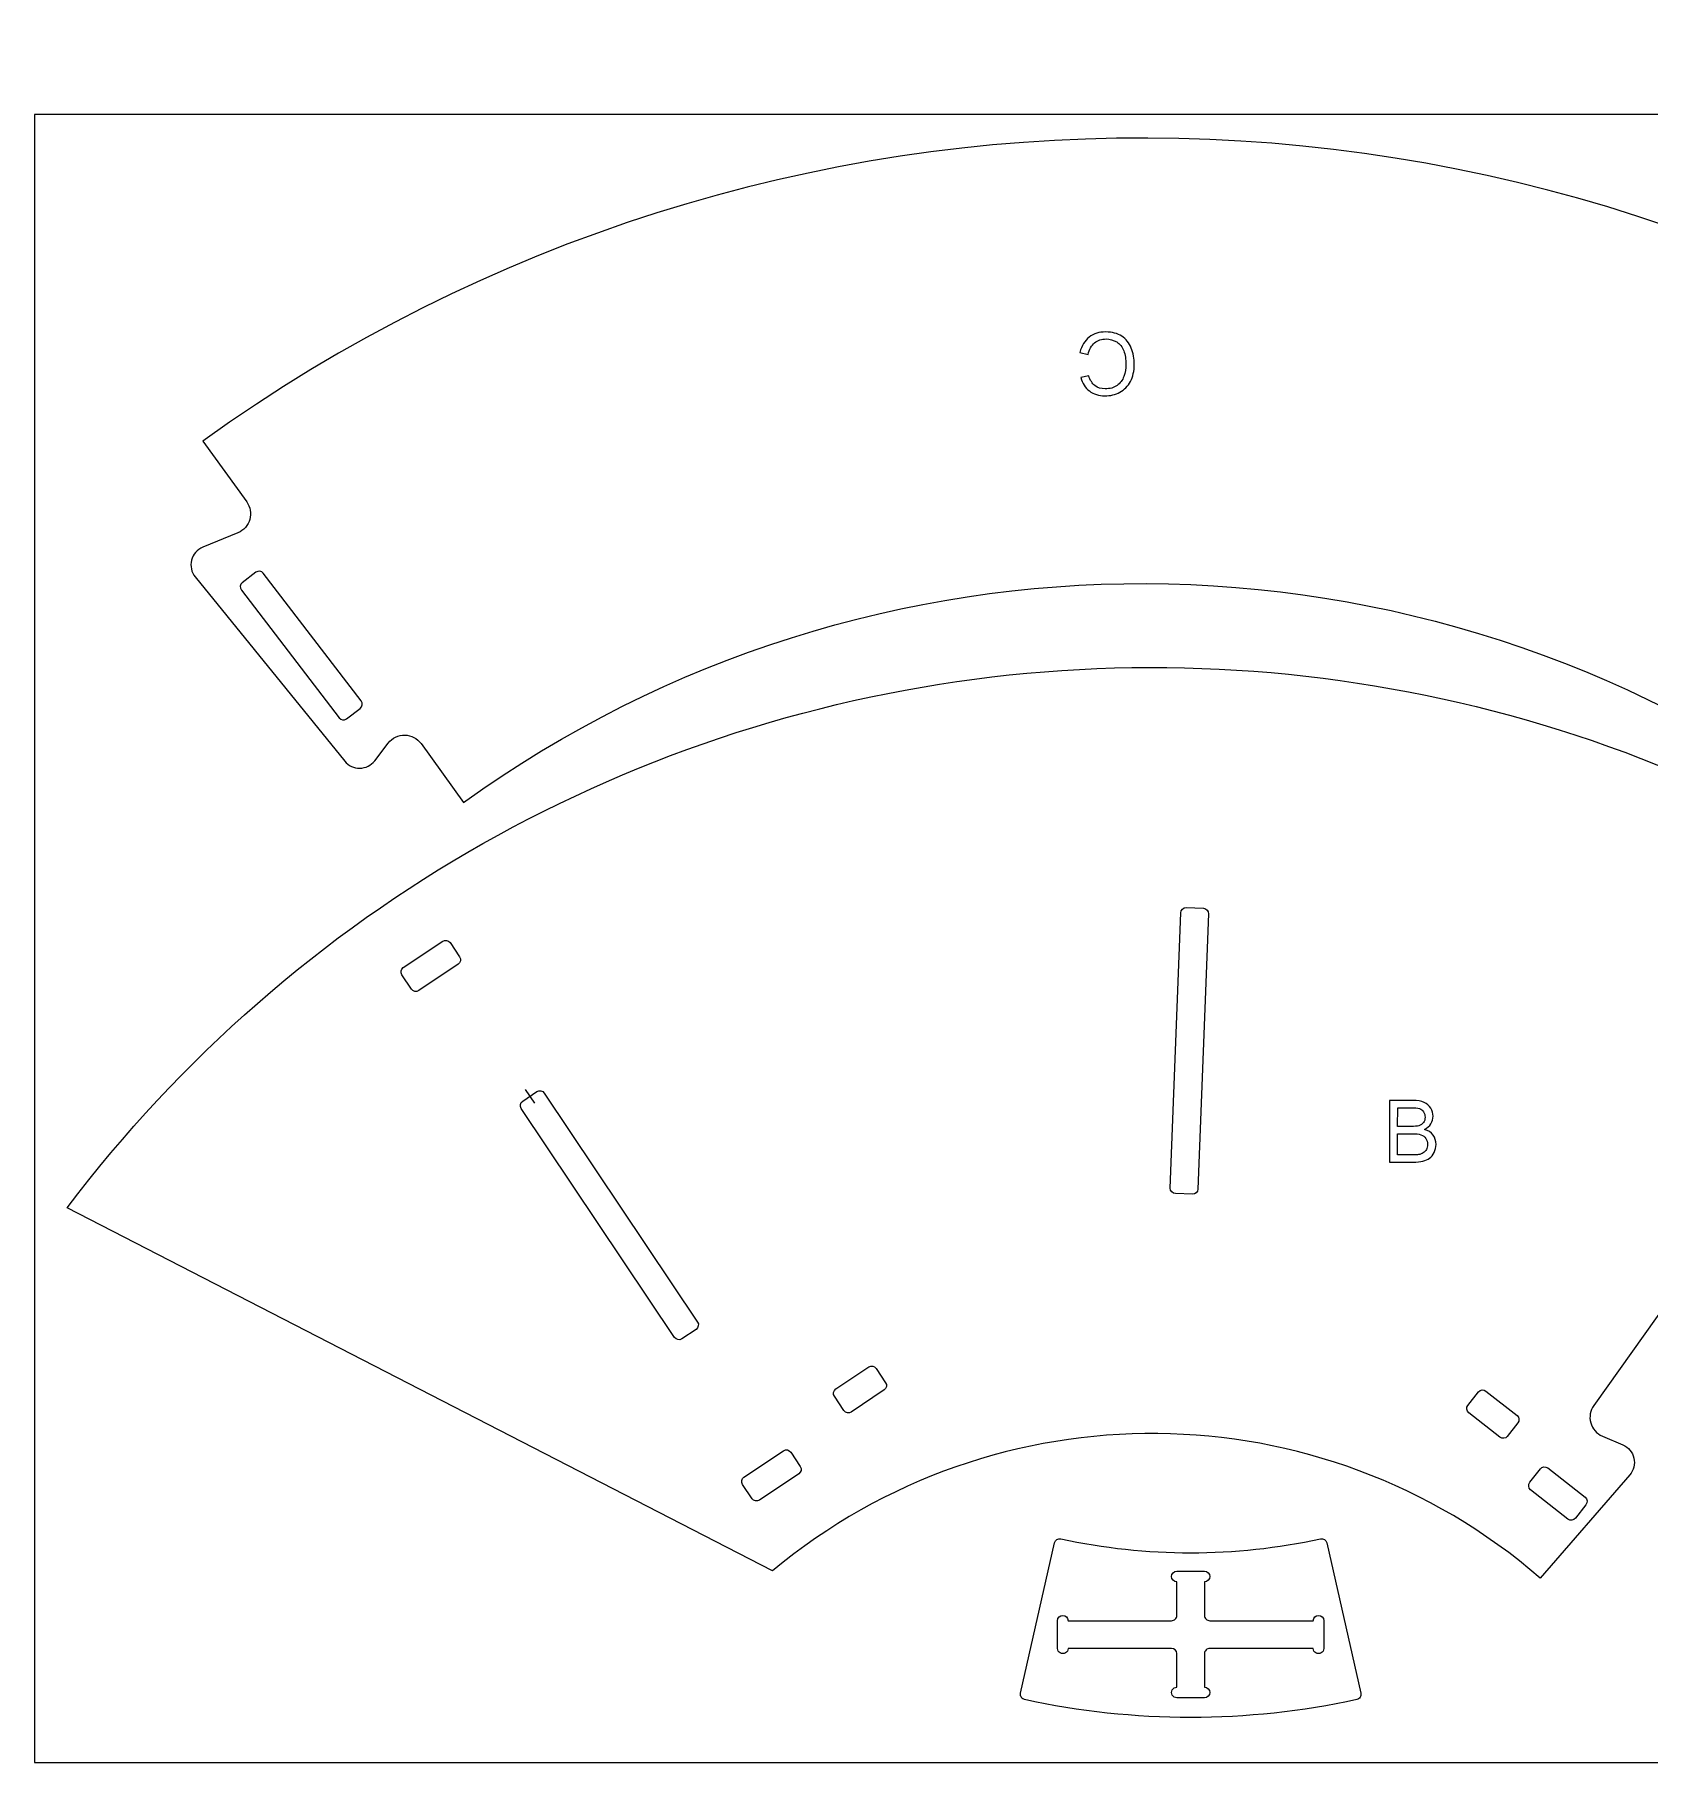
# Model space of a CAD drawing. Header units: centimetres. Extents: x -915 to -665, y -1534 to -1399.
# Drawn here: x -914.5 to -792, y -1530.4 to -1399.3 of the extents above; entities that cross this region are included whole.
import ezdxf

# ---------------------------------------------------------------- set-up
doc = ezdxf.new("R2010")
doc.units = ezdxf.units.CM
doc.header["$MEASUREMENT"] = 0
for name, color, linetype in [('decoupe', 7, 'Continuous'), ('lettres', 7, 'Continuous'), ('planche', 7, 'Continuous'), ('trous', 7, 'Continuous')]:
    doc.layers.add(name, color=color, linetype=linetype)

msp = doc.modelspace()

# ---------------------------------------------------------------- linework, layer by layer
at = {"layer": 'decoupe', "color": 5, "lineweight": 9}
for points, knots in [([(-764.20236, -1435.3224), (-764.20236, -1435.3224), (-766.07396, -1433.12474), (-766.07396, -1433.12474), (-766.39146, -1432.75192), (-766.86643, -1432.55108), (-767.35513, -1432.58305), (-767.84383, -1432.61501), (-768.2886, -1432.87602), (-768.55486, -1433.28697), (-768.55486, -1433.28697), (-778.33875, -1448.39008), (-778.33875, -1448.39008), (-778.59648, -1448.78793), (-778.65808, -1449.28187), (-778.50572, -1449.73079), (-778.35336, -1450.17972), (-778.00407, -1450.53429), (-777.55741, -1450.6932), (-777.55741, -1450.6932), (-775.96598, -1451.25924), (-775.96598, -1451.25924), (-775.53452, -1451.41275), (-775.2009, -1451.76111), (-775.06616, -1452.19881), (-774.93142, -1452.63663), (-775.01142, -1453.11227), (-775.28195, -1453.48184), (-775.28195, -1453.48184), (-778.53631, -1457.92784), (-778.53631, -1457.92784), (-809.30369, -1435.43365), (-851.04977, -1435.28551), (-881.97601, -1457.56076), (-881.97601, -1457.56076), (-885.19875, -1453.09178), (-885.19875, -1453.09178), (-885.48514, -1452.69467), (-885.94232, -1452.45625), (-886.43181, -1452.44858), (-886.92129, -1452.44092), (-887.38569, -1452.66503), (-887.68428, -1453.0531), (-887.68428, -1453.0531), (-888.71442, -1454.39156), (-888.71442, -1454.39156), (-888.98488, -1454.74301), (-889.40135, -1454.95137), (-889.84475, -1454.95712), (-890.28828, -1454.96287), (-890.70993, -1454.76535), (-890.98942, -1454.42102), (-890.98942, -1454.42102), (-902.32981, -1440.44889), (-902.32981, -1440.44889), (-902.61856, -1440.09314), (-902.72216, -1439.62197), (-902.60939, -1439.17794), (-902.4965, -1438.73402), (-902.18045, -1438.36937), (-901.75701, -1438.19473), (-901.75701, -1438.19473), (-899.08861, -1437.09388), (-899.08861, -1437.09388), (-898.65016, -1436.91302), (-898.31874, -1436.54145), (-898.18897, -1436.0854), (-898.05907, -1435.62946), (-898.14517, -1435.13906), (-898.42243, -1434.75441), (-898.42243, -1434.75441), (-901.74599, -1430.14564), (-901.74599, -1430.14564), (-858.94011, -1399.31394), (-801.15824, -1399.51899), (-758.57226, -1430.65384), (-758.57226, -1430.65384), (-761.92844, -1435.23879), (-761.92844, -1435.23879), (-762.19045, -1435.59678), (-762.60184, -1435.81503), (-763.04517, -1435.83136), (-763.48838, -1435.84768), (-763.91483, -1435.66014), (-764.20236, -1435.3224)], [0, 0, 0, 0, 0.035714286, 0.035714286, 0.035714286, 0.071428571, 0.071428571, 0.071428571, 0.107142857, 0.107142857, 0.107142857, 0.142857143, 0.142857143, 0.142857143, 0.178571429, 0.178571429, 0.178571429, 0.214285714, 0.214285714, 0.214285714, 0.25, 0.25, 0.25, 0.285714286, 0.285714286, 0.285714286, 0.321428571, 0.321428571, 0.321428571, 0.357142857, 0.357142857, 0.357142857, 0.392857143, 0.392857143, 0.392857143, 0.428571429, 0.428571429, 0.428571429, 0.464285714, 0.464285714, 0.464285714, 0.5, 0.5, 0.5, 0.535714286, 0.535714286, 0.535714286, 0.571428571, 0.571428571, 0.571428571, 0.607142857, 0.607142857, 0.607142857, 0.642857143, 0.642857143, 0.642857143, 0.678571429, 0.678571429, 0.678571429, 0.714285714, 0.714285714, 0.714285714, 0.75, 0.75, 0.75, 0.785714286, 0.785714286, 0.785714286, 0.821428571, 0.821428571, 0.821428571, 0.857142857, 0.857142857, 0.857142857, 0.892857143, 0.892857143, 0.892857143, 0.928571429, 0.928571429, 0.928571429, 0.964285714, 0.964285714, 0.964285714, 1, 1, 1, 1]), ([(-777.14283, -1476.47038), (-776.8556, -1476.06712), (-776.39317, -1475.82529), (-775.89813, -1475.81953), (-775.40308, -1475.81378), (-774.93503, -1476.04492), (-774.63866, -1476.4414), (-774.63866, -1476.4414), (-771.56369, -1480.55545), (-771.56369, -1480.55545), (-771.30094, -1480.90688), (-770.89326, -1481.12049), (-770.45477, -1481.13639), (-770.01617, -1481.15229), (-769.59415, -1480.96864), (-769.30667, -1480.63719), (-769.30667, -1480.63719), (-762.23694, -1472.48244), (-762.23694, -1472.48244), (-783.8179, -1453.79315), (-812.18101, -1444.8869), (-840.57187, -1447.88474), (-868.96272, -1450.88258), (-894.84025, -1465.51616), (-912.04194, -1488.30062), (-912.04194, -1488.30062), (-858.52622, -1515.83177), (-858.52622, -1515.83177), (-841.59718, -1501.74103), (-816.95654, -1501.975), (-800.29812, -1516.38467), (-800.29812, -1516.38467), (-793.51329, -1508.5586), (-793.51329, -1508.5586), (-793.21007, -1508.20883), (-793.09205, -1507.73541), (-793.1956, -1507.2844), (-793.29914, -1506.83327), (-793.61175, -1506.45871), (-794.03704, -1506.2762), (-794.03704, -1506.2762), (-795.58716, -1505.61113), (-795.58716, -1505.61113), (-796.01789, -1505.42624), (-796.34193, -1505.05645), (-796.46848, -1504.60511), (-796.59492, -1504.15377), (-796.51049, -1503.66945), (-796.23857, -1503.28766), (-796.23857, -1503.28766), (-777.14283, -1476.47038), (-777.14283, -1476.47038)], [0, 0, 0, 0, 0.058823529, 0.058823529, 0.058823529, 0.117647059, 0.117647059, 0.117647059, 0.176470588, 0.176470588, 0.176470588, 0.235294118, 0.235294118, 0.235294118, 0.294117647, 0.294117647, 0.294117647, 0.352941176, 0.352941176, 0.352941176, 0.411764706, 0.411764706, 0.411764706, 0.470588235, 0.470588235, 0.470588235, 0.529411765, 0.529411765, 0.529411765, 0.588235294, 0.588235294, 0.588235294, 0.647058824, 0.647058824, 0.647058824, 0.705882353, 0.705882353, 0.705882353, 0.764705882, 0.764705882, 0.764705882, 0.823529412, 0.823529412, 0.823529412, 0.882352941, 0.882352941, 0.882352941, 0.941176471, 0.941176471, 0.941176471, 1, 1, 1, 1]), ([(-814.22243, -1525.60288), (-814.11821, -1525.58023), (-814.02747, -1525.5169), (-813.97007, -1525.42697), (-813.91279, -1525.33704), (-813.89385, -1525.22805), (-813.91732, -1525.12395), (-813.91732, -1525.12395), (-816.49256, -1513.71058), (-816.49256, -1513.71058), (-816.54089, -1513.49644), (-816.75294, -1513.36119), (-816.96754, -1513.40779), (-823.45735, -1514.81404), (-830.17315, -1514.81404), (-836.66295, -1513.40779), (-836.87756, -1513.36119), (-837.0896, -1513.49644), (-837.13794, -1513.71058), (-837.13794, -1513.71058), (-839.7133, -1525.12395), (-839.7133, -1525.12395), (-839.73677, -1525.22805), (-839.71771, -1525.33704), (-839.66043, -1525.42697), (-839.60315, -1525.5169), (-839.51229, -1525.58023), (-839.40806, -1525.60288), (-831.10999, -1527.40848), (-822.52051, -1527.40848), (-814.22243, -1525.60288)], [0, 0, 0, 0, 0.1, 0.1, 0.1, 0.2, 0.2, 0.2, 0.3, 0.3, 0.3, 0.4, 0.4, 0.4, 0.5, 0.5, 0.5, 0.6, 0.6, 0.6, 0.7, 0.7, 0.7, 0.8, 0.8, 0.8, 0.9, 0.9, 0.9, 1, 1, 1, 1])]:
    msp.add_open_spline(points, degree=3, knots=knots, dxfattribs=at)
at = {"layer": 'lettres', "color": 230}
for points, knots in [([(-834.60238, -1423.58232), (-834.60238, -1423.58232), (-835.22104, -1423.41987), (-835.22104, -1423.41987), (-835.08623, -1422.91231), (-834.84938, -1422.52612), (-834.50939, -1422.26133), (-834.16939, -1421.99761), (-833.75574, -1421.86716), (-833.26844, -1421.87216), (-832.76368, -1421.87613), (-832.35414, -1421.98224), (-832.03981, -1422.1905), (-831.72548, -1422.39876), (-831.48779, -1422.69831), (-831.32565, -1423.09028), (-831.1646, -1423.48114), (-831.0854, -1423.90007), (-831.08917, -1424.34704), (-831.09417, -1424.83434), (-831.19053, -1425.25918), (-831.38042, -1425.62046), (-831.56921, -1425.98173), (-831.83729, -1426.25551), (-832.18244, -1426.44072), (-832.52761, -1426.62592), (-832.90733, -1426.71724), (-833.3205, -1426.71359), (-833.78928, -1426.70975), (-834.18132, -1426.58735), (-834.4988, -1426.34528), (-834.81629, -1426.10431), (-835.0364, -1425.76665), (-835.15805, -1425.3334), (-835.15805, -1425.3334), (-834.54705, -1425.19494), (-834.54705, -1425.19494), (-834.44033, -1425.53655), (-834.28532, -1425.78676), (-834.07982, -1425.94339), (-833.87543, -1426.10111), (-833.61624, -1426.18052), (-833.30336, -1426.18381), (-832.9436, -1426.18618), (-832.64132, -1426.10331), (-832.39868, -1425.933), (-832.15497, -1425.7627), (-831.98408, -1425.53219), (-831.88275, -1425.24256), (-831.78251, -1424.95291), (-831.7313, -1424.65329), (-831.72802, -1424.34477), (-831.72443, -1423.94686), (-831.77989, -1423.59888), (-831.8933, -1423.30086), (-832.00671, -1423.00282), (-832.18472, -1422.7787), (-832.42839, -1422.62956), (-832.67207, -1422.48043), (-832.93673, -1422.40536), (-833.22235, -1422.40216), (-833.56902, -1422.39984), (-833.86373, -1422.49692), (-834.10645, -1422.69448), (-834.3481, -1422.89312), (-834.51377, -1423.18908), (-834.60238, -1423.58232)], [0, 0, 0, 0, 0.045454545, 0.045454545, 0.045454545, 0.090909091, 0.090909091, 0.090909091, 0.136363636, 0.136363636, 0.136363636, 0.181818182, 0.181818182, 0.181818182, 0.227272727, 0.227272727, 0.227272727, 0.272727273, 0.272727273, 0.272727273, 0.318181818, 0.318181818, 0.318181818, 0.363636364, 0.363636364, 0.363636364, 0.409090909, 0.409090909, 0.409090909, 0.454545455, 0.454545455, 0.454545455, 0.5, 0.5, 0.5, 0.545454545, 0.545454545, 0.545454545, 0.590909091, 0.590909091, 0.590909091, 0.636363636, 0.636363636, 0.636363636, 0.681818182, 0.681818182, 0.681818182, 0.727272727, 0.727272727, 0.727272727, 0.772727273, 0.772727273, 0.772727273, 0.818181818, 0.818181818, 0.818181818, 0.863636364, 0.863636364, 0.863636364, 0.909090909, 0.909090909, 0.909090909, 0.954545455, 0.954545455, 0.954545455, 1, 1, 1, 1]), ([(-811.74121, -1484.83753), (-811.74121, -1484.83753), (-811.72942, -1480.15487), (-811.72942, -1480.15487), (-811.72942, -1480.15487), (-809.97303, -1480.15833), (-809.97303, -1480.15833), (-809.61541, -1480.15985), (-809.3283, -1480.20771), (-809.11276, -1480.30303), (-808.89723, -1480.39834), (-808.72816, -1480.54527), (-808.60558, -1480.74162), (-808.48408, -1480.93909), (-808.42357, -1481.14575), (-808.42404, -1481.36053), (-808.42463, -1481.56114), (-808.47873, -1481.74908), (-808.58853, -1481.92549), (-808.69724, -1482.10189), (-808.86183, -1482.24383), (-809.08119, -1482.35242), (-808.79815, -1482.4363), (-808.58115, -1482.57848), (-808.42911, -1482.77896), (-808.27706, -1482.97944), (-808.20213, -1483.21544), (-808.20214, -1483.48799), (-808.20257, -1483.70822), (-808.25001, -1483.91138), (-808.34336, -1484.09965), (-808.43563, -1484.28791), (-808.55114, -1484.43274), (-808.68769, -1484.53522), (-808.82425, -1484.6366), (-808.99481, -1484.71319), (-809.20045, -1484.76498), (-809.40609, -1484.81676), (-809.65773, -1484.84275), (-809.95646, -1484.84185), (-809.95646, -1484.84185), (-811.74121, -1484.83753), (-811.74121, -1484.83753)], [0, 0, 0, 0, 0.071428571, 0.071428571, 0.071428571, 0.142857143, 0.142857143, 0.142857143, 0.214285714, 0.214285714, 0.214285714, 0.285714286, 0.285714286, 0.285714286, 0.357142857, 0.357142857, 0.357142857, 0.428571429, 0.428571429, 0.428571429, 0.5, 0.5, 0.5, 0.571428571, 0.571428571, 0.571428571, 0.642857143, 0.642857143, 0.642857143, 0.714285714, 0.714285714, 0.714285714, 0.785714286, 0.785714286, 0.785714286, 0.857142857, 0.857142857, 0.857142857, 0.928571429, 0.928571429, 0.928571429, 1, 1, 1, 1]), ([(-811.11521, -1482.12331), (-811.11521, -1482.12331), (-810.10237, -1482.12614), (-810.10237, -1482.12614), (-809.82761, -1482.12723), (-809.63151, -1482.10931), (-809.51187, -1482.07348), (-809.35417, -1482.02643), (-809.23486, -1481.94916), (-809.15504, -1481.8406), (-809.07522, -1481.73312), (-809.03488, -1481.59652), (-809.034, -1481.43298), (-809.03415, -1481.27707), (-809.07122, -1481.14), (-809.14521, -1481.02175), (-809.21919, -1480.90351), (-809.32558, -1480.82258), (-809.46332, -1480.77789), (-809.60212, -1480.73429), (-809.83997, -1480.7122), (-810.17577, -1480.71051), (-810.17577, -1480.71051), (-811.1123, -1480.70924), (-811.1123, -1480.70924), (-811.1123, -1480.70924), (-811.11521, -1482.12331), (-811.11521, -1482.12331)], [0, 0, 0, 0, 0.111111111, 0.111111111, 0.111111111, 0.222222222, 0.222222222, 0.222222222, 0.333333333, 0.333333333, 0.333333333, 0.444444444, 0.444444444, 0.444444444, 0.555555556, 0.555555556, 0.555555556, 0.666666667, 0.666666667, 0.666666667, 0.777777778, 0.777777778, 0.777777778, 0.888888889, 0.888888889, 0.888888889, 1, 1, 1, 1]), ([(-811.12089, -1484.28638), (-811.12089, -1484.28638), (-809.95541, -1484.2891), (-809.95541, -1484.2891), (-809.7548, -1484.28968), (-809.61422, -1484.28202), (-809.53366, -1484.26721), (-809.38995, -1484.24207), (-809.27146, -1484.19971), (-809.17489, -1484.14115), (-809.07943, -1484.08153), (-809.00053, -1483.99476), (-808.93819, -1483.88089), (-808.87587, -1483.767), (-808.84529, -1483.63593), (-808.84431, -1483.48656), (-808.8446, -1483.31213), (-808.88834, -1483.15984), (-808.97766, -1483.03081), (-809.067, -1482.90179), (-809.19092, -1482.81119), (-809.34942, -1482.75903), (-809.50792, -1482.70688), (-809.736, -1482.67925), (-810.03364, -1482.67944), (-810.03364, -1482.67944), (-811.11626, -1482.67606), (-811.11626, -1482.67606), (-811.11626, -1482.67606), (-811.12089, -1484.28638), (-811.12089, -1484.28638)], [0, 0, 0, 0, 0.1, 0.1, 0.1, 0.2, 0.2, 0.2, 0.3, 0.3, 0.3, 0.4, 0.4, 0.4, 0.5, 0.5, 0.5, 0.6, 0.6, 0.6, 0.7, 0.7, 0.7, 0.8, 0.8, 0.8, 0.9, 0.9, 0.9, 1, 1, 1, 1])]:
    msp.add_open_spline(points, degree=3, knots=knots, dxfattribs=at)
at = {"layer": 'planche', "lineweight": 20}
msp.add_lwpolyline([(-914.51521, -1530.36565), (-664.51521, -1530.36565), (-664.51521, -1405.36565), (-914.51521, -1405.36565), (-914.51521, -1530.36565)], close=True, dxfattribs=at)
at = {"layer": 'trous', "color": 3, "lineweight": 20}
for points in [[(-898.75392, -1440.8882), (-898.75392, -1440.8882), (-897.72023, -1440.09685), (-897.72023, -1440.09685), (-897.54594, -1439.96342), (-897.29417, -1439.99685), (-897.16074, -1440.17114), (-897.16074, -1440.17114), (-889.74355, -1449.85978), (-889.74355, -1449.85978), (-889.61012, -1450.03407), (-889.64356, -1450.28584), (-889.81784, -1450.41927), (-889.81784, -1450.41927), (-890.85153, -1451.21061), (-890.85153, -1451.21061), (-891.02582, -1451.34404), (-891.27759, -1451.31061), (-891.41102, -1451.13632), (-891.41102, -1451.13632), (-898.82821, -1441.44768), (-898.82821, -1441.44768), (-898.96164, -1441.27339), (-898.9282, -1441.02162), (-898.75392, -1440.8882)], [(-825.8486, -1465.58431), (-825.8486, -1465.58431), (-827.14642, -1465.53467), (-827.14642, -1465.53467), (-827.36661, -1465.52625), (-827.55363, -1465.6995), (-827.56206, -1465.91969), (-827.56206, -1465.91969), (-828.3608, -1486.80318), (-828.3608, -1486.80318), (-828.36922, -1487.02337), (-828.19597, -1487.2104), (-827.97579, -1487.21882), (-827.97579, -1487.21882), (-826.67796, -1487.26846), (-826.67796, -1487.26846), (-826.45778, -1487.27688), (-826.27075, -1487.10363), (-826.26233, -1486.88344), (-826.26233, -1486.88344), (-825.46359, -1465.99995), (-825.46359, -1465.99995), (-825.45517, -1465.77976), (-825.62842, -1465.59273), (-825.8486, -1465.58431)], [(-885.37702, -1471.82727), (-885.37702, -1471.82727), (-882.38437, -1469.82314), (-882.38437, -1469.82314), (-882.20198, -1469.70099), (-882.15269, -1469.45184), (-882.27483, -1469.26945), (-882.27483, -1469.26945), (-882.9992, -1468.18779), (-882.9992, -1468.18779), (-883.12134, -1468.00541), (-883.3705, -1467.95612), (-883.55289, -1468.07827), (-883.55289, -1468.07827), (-886.54554, -1470.0824), (-886.54554, -1470.0824), (-886.72793, -1470.20455), (-886.77722, -1470.4537), (-886.65508, -1470.63609), (-886.65508, -1470.63609), (-885.93071, -1471.71775), (-885.93071, -1471.71775), (-885.80857, -1471.90013), (-885.55941, -1471.94942), (-885.37702, -1471.82727)], [(-876.40704, -1479.48686), (-876.40704, -1479.48686), (-877.48618, -1480.20954), (-877.48618, -1480.20954), (-877.66926, -1480.33215), (-877.71874, -1480.58224), (-877.59613, -1480.76533), (-877.59613, -1480.76533), (-865.96732, -1498.12991), (-865.96732, -1498.12991), (-865.8447, -1498.31301), (-865.59461, -1498.36248), (-865.41153, -1498.23987), (-865.41153, -1498.23987), (-864.33239, -1497.51719), (-864.33239, -1497.51719), (-864.14931, -1497.39458), (-864.09983, -1497.14449), (-864.22245, -1496.9614), (-864.22245, -1496.9614), (-875.85126, -1479.59682), (-875.85126, -1479.59682), (-875.97387, -1479.41373), (-876.22396, -1479.36425), (-876.40704, -1479.48686)], [(-852.55926, -1503.7864), (-852.55926, -1503.7864), (-850.06521, -1502.11617), (-850.06521, -1502.11617), (-849.88279, -1501.99401), (-849.83349, -1501.74482), (-849.95565, -1501.56239), (-849.95565, -1501.56239), (-850.67994, -1500.48085), (-850.67994, -1500.48085), (-850.80211, -1500.29843), (-851.0513, -1500.24914), (-851.23372, -1500.3713), (-851.23372, -1500.3713), (-853.72778, -1502.04153), (-853.72778, -1502.04153), (-853.9102, -1502.1637), (-853.9595, -1502.41288), (-853.83733, -1502.59531), (-853.83733, -1502.59531), (-853.11304, -1503.67685), (-853.11304, -1503.67685), (-852.99087, -1503.85927), (-852.74168, -1503.90857), (-852.55926, -1503.7864)], [(-805.71747, -1503.84496), (-805.71747, -1503.84496), (-803.35828, -1505.70081), (-803.35828, -1505.70081), (-803.18572, -1505.83655), (-802.93349, -1505.80644), (-802.79775, -1505.63388), (-802.79775, -1505.63388), (-801.99296, -1504.61082), (-801.99296, -1504.61082), (-801.85722, -1504.43826), (-801.88734, -1504.18603), (-802.0599, -1504.05029), (-802.0599, -1504.05029), (-804.41909, -1502.19444), (-804.41909, -1502.19444), (-804.59165, -1502.05869), (-804.84387, -1502.08881), (-804.97962, -1502.26137), (-804.97962, -1502.26137), (-805.7844, -1503.28443), (-805.7844, -1503.28443), (-805.92015, -1503.45699), (-805.89002, -1503.70921), (-805.71747, -1503.84496)], [(-859.53037, -1510.47093), (-859.53037, -1510.47093), (-856.53772, -1508.46679), (-856.53772, -1508.46679), (-856.35533, -1508.34465), (-856.30603, -1508.09549), (-856.42817, -1507.9131), (-856.42817, -1507.9131), (-857.15255, -1506.83145), (-857.15255, -1506.83145), (-857.27469, -1506.64906), (-857.52384, -1506.59978), (-857.70623, -1506.72192), (-857.70623, -1506.72192), (-860.69889, -1508.72606), (-860.69889, -1508.72606), (-860.88128, -1508.8482), (-860.93057, -1509.09736), (-860.80843, -1509.27974), (-860.80843, -1509.27974), (-860.08406, -1510.3614), (-860.08406, -1510.3614), (-859.96192, -1510.54378), (-859.71276, -1510.59307), (-859.53037, -1510.47093)], [(-801.02664, -1509.67967), (-801.02664, -1509.67967), (-798.19581, -1511.90654), (-798.19581, -1511.90654), (-798.02329, -1512.04226), (-797.77109, -1512.01215), (-797.63538, -1511.83963), (-797.63538, -1511.83963), (-796.8305, -1510.81646), (-796.8305, -1510.81646), (-796.69479, -1510.64393), (-796.72491, -1510.39174), (-796.89743, -1510.25602), (-796.89743, -1510.25602), (-799.72826, -1508.02915), (-799.72826, -1508.02915), (-799.90079, -1507.89343), (-800.15298, -1507.92355), (-800.2887, -1508.09607), (-800.2887, -1508.09607), (-801.09357, -1509.11924), (-801.09357, -1509.11924), (-801.22929, -1509.29176), (-801.19917, -1509.54395), (-801.02664, -1509.67967)]]:
    msp.add_open_spline(points, degree=3, knots=[0, 0, 0, 0, 0.125, 0.125, 0.125, 0.25, 0.25, 0.25, 0.375, 0.375, 0.375, 0.5, 0.5, 0.5, 0.625, 0.625, 0.625, 0.75, 0.75, 0.75, 0.875, 0.875, 0.875, 1, 1, 1, 1], dxfattribs=at)
msp.add_open_spline([(-877.28855, -1479.32715), (-877.28855, -1479.32715), (-876.59459, -1480.36273), (-876.59459, -1480.36273)], degree=3, dxfattribs=at)
at = {"layer": 'trous', "color": 3, "lineweight": 9}
msp.add_open_spline([(-836.9152, -1519.61455), (-836.9152, -1519.61455), (-836.9152, -1521.71458), (-836.9152, -1521.71458), (-836.9152, -1521.85749), (-836.83898, -1521.9896), (-836.71524, -1522.06106), (-836.5915, -1522.1324), (-836.43905, -1522.13251), (-836.3152, -1522.06106), (-836.19145, -1521.9896), (-836.11523, -1521.85761), (-836.11523, -1521.71458), (-836.11523, -1521.71458), (-828.2653, -1521.71458), (-828.2653, -1521.71458), (-828.04443, -1521.71458), (-827.86526, -1521.89374), (-827.86526, -1522.11474), (-827.86526, -1522.11474), (-827.86526, -1524.66232), (-827.86526, -1524.66232), (-828.00817, -1524.66232), (-828.14028, -1524.73854), (-828.21174, -1524.86229), (-828.2832, -1524.98615), (-828.2832, -1525.13859), (-828.21174, -1525.26233), (-828.14028, -1525.38607), (-828.00817, -1525.46229), (-827.86526, -1525.46229), (-827.86526, -1525.46229), (-825.76524, -1525.46229), (-825.76524, -1525.46229), (-825.54436, -1525.46229), (-825.36519, -1525.28324), (-825.36519, -1525.06237), (-825.36519, -1524.84137), (-825.54436, -1524.66232), (-825.76524, -1524.66232), (-825.76524, -1524.66232), (-825.76524, -1522.11474), (-825.76524, -1522.11474), (-825.76524, -1522.00854), (-825.72318, -1521.90675), (-825.64812, -1521.8317), (-825.57317, -1521.75675), (-825.47128, -1521.71458), (-825.36519, -1521.71458), (-825.36519, -1521.71458), (-817.51526, -1521.71458), (-817.51526, -1521.71458), (-817.51526, -1521.85761), (-817.43904, -1521.9896), (-817.3153, -1522.06106), (-817.19156, -1522.1324), (-817.039, -1522.1324), (-816.91526, -1522.06106), (-816.79152, -1521.9896), (-816.71529, -1521.85761), (-816.71529, -1521.71458), (-816.71529, -1521.71458), (-816.71529, -1519.61467), (-816.71529, -1519.61467), (-816.71529, -1519.39368), (-816.89434, -1519.21463), (-817.11522, -1519.21463), (-817.33622, -1519.21463), (-817.51526, -1519.39368), (-817.51526, -1519.61455), (-817.51526, -1519.61455), (-817.51526, -1519.61467), (-817.51526, -1519.61467), (-817.51526, -1519.61467), (-825.36519, -1519.61467), (-825.36519, -1519.61467), (-825.47128, -1519.61467), (-825.57306, -1519.57249), (-825.64812, -1519.49743), (-825.72306, -1519.42249), (-825.76524, -1519.32071), (-825.76524, -1519.21463), (-825.76524, -1519.21463), (-825.76524, -1516.66239), (-825.76524, -1516.66239), (-825.54436, -1516.66239), (-825.36519, -1516.48323), (-825.36519, -1516.26235), (-825.36519, -1516.04147), (-825.54436, -1515.86231), (-825.76524, -1515.86231), (-825.76524, -1515.86231), (-827.86526, -1515.86231), (-827.86526, -1515.86231), (-828.08625, -1515.86231), (-828.2653, -1516.04147), (-828.2653, -1516.26235), (-828.2653, -1516.48323), (-828.08625, -1516.66239), (-827.86526, -1516.66239), (-827.86526, -1516.66239), (-827.86526, -1519.21463), (-827.86526, -1519.21463), (-827.86526, -1519.32071), (-827.90744, -1519.42237), (-827.9825, -1519.49743), (-828.05744, -1519.57238), (-828.15922, -1519.61467), (-828.2653, -1519.61467), (-828.2653, -1519.61467), (-836.11523, -1519.61467), (-836.11523, -1519.61467), (-836.11523, -1519.39368), (-836.29428, -1519.21463), (-836.51528, -1519.21463), (-836.73615, -1519.21463), (-836.9152, -1519.39368), (-836.9152, -1519.61455)], degree=3, knots=[0, 0, 0, 0, 0.025641026, 0.025641026, 0.025641026, 0.051282051, 0.051282051, 0.051282051, 0.076923077, 0.076923077, 0.076923077, 0.102564103, 0.102564103, 0.102564103, 0.128205128, 0.128205128, 0.128205128, 0.153846154, 0.153846154, 0.153846154, 0.179487179, 0.179487179, 0.179487179, 0.205128205, 0.205128205, 0.205128205, 0.230769231, 0.230769231, 0.230769231, 0.256410256, 0.256410256, 0.256410256, 0.282051282, 0.282051282, 0.282051282, 0.307692308, 0.307692308, 0.307692308, 0.333333333, 0.333333333, 0.333333333, 0.358974359, 0.358974359, 0.358974359, 0.384615385, 0.384615385, 0.384615385, 0.41025641, 0.41025641, 0.41025641, 0.435897436, 0.435897436, 0.435897436, 0.461538462, 0.461538462, 0.461538462, 0.487179487, 0.487179487, 0.487179487, 0.512820513, 0.512820513, 0.512820513, 0.538461538, 0.538461538, 0.538461538, 0.564102564, 0.564102564, 0.564102564, 0.58974359, 0.58974359, 0.58974359, 0.615384615, 0.615384615, 0.615384615, 0.641025641, 0.641025641, 0.641025641, 0.666666667, 0.666666667, 0.666666667, 0.692307692, 0.692307692, 0.692307692, 0.717948718, 0.717948718, 0.717948718, 0.743589744, 0.743589744, 0.743589744, 0.769230769, 0.769230769, 0.769230769, 0.794871795, 0.794871795, 0.794871795, 0.820512821, 0.820512821, 0.820512821, 0.846153846, 0.846153846, 0.846153846, 0.871794872, 0.871794872, 0.871794872, 0.897435897, 0.897435897, 0.897435897, 0.923076923, 0.923076923, 0.923076923, 0.948717949, 0.948717949, 0.948717949, 0.974358974, 0.974358974, 0.974358974, 1, 1, 1, 1], dxfattribs=at)

doc.saveas('drawing.dxf')
